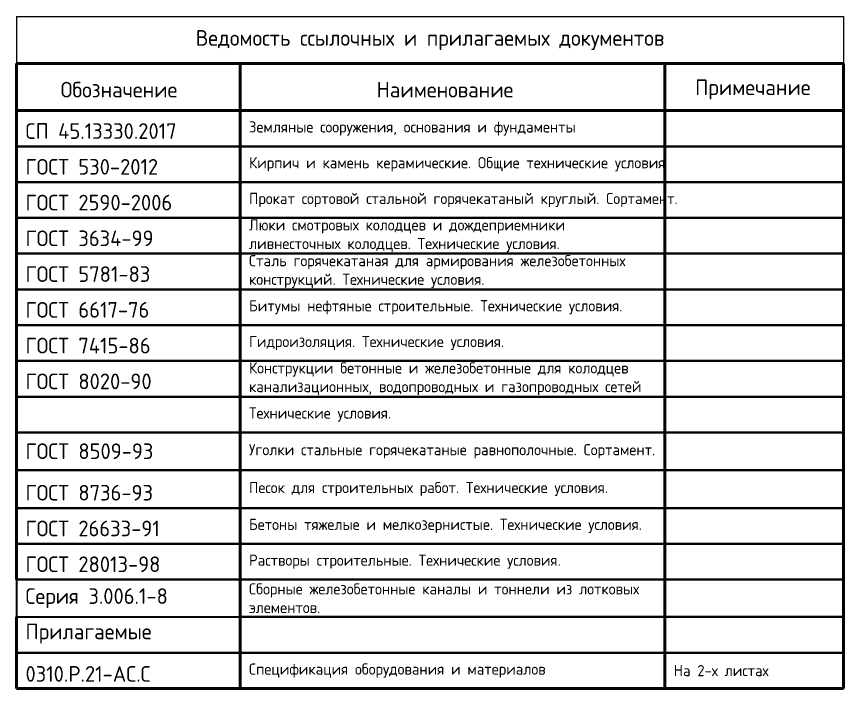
# Model space of a CAD drawing. Header units: millimetres. Extents: x 1601 to 14530, y 1157 to 12625.
# Drawn here: x 1600.8 to 1785.8, y 1861.5 to 2011.9 of the extents above; entities that cross this region are included whole.
import ezdxf

# ---------------------------------------------------------------- set-up
doc = ezdxf.new("R2010")
doc.units = ezdxf.units.MM
doc.layers.add('таблица', color=250, linetype='Continuous', lineweight=35)
doc.styles.add('GOST', font='GOST Common.ttf')

# ---------------------------------------------------------------- blocks, each defined once
blk = doc.blocks.new('*T9')
at = {"layer": 'Defpoints', "color": 8, "linetype": 'ByBlock', "lineweight": 0, "transparency": 16777216}
for p, q in [((0, 0), (185, 0)), ((0, 0), (0, -10.52)), ((185, 0), (185, -10.52))]:
    blk.add_line(p, q, dxfattribs=at)
at = {"layer": 'таблица', "lineweight": 50, "transparency": 16777216}
for p, q in [((0, -10.52), (185, -10.52)), ((0, -10.52), (0, -125.95)), ((50, -10.52), (50, -125.95)), ((145, -10.52), (145, -150.32)), ((185, -10.52), (185, -150.32)), ((0, -21.04), (185, -21.04)), ((0, -134.32), (0, -150.32)), ((50, -134.32), (50, -150.32)), ((0, -150.32), (185, -150.32))]:
    blk.add_line(p, q, dxfattribs=at)
at = {"layer": 'таблица', "transparency": 16777216}
for p, q in [((0, -29.04), (185, -29.04)), ((0, -37.04), (185, -37.04)), ((0, -45.04), (185, -45.04)), ((0, -53.04), (185, -53.04)), ((0, -61.04), (185, -61.04)), ((0, -69.04), (185, -69.04)), ((0, -77.04), (185, -77.04)), ((0, -85.04), (185, -85.04)), ((0, -93.04), (185, -93.04)), ((0, -101.45), (185, -101.45)), ((0, -109.95), (185, -109.95)), ((0, -117.95), (185, -117.95)), ((0, -125.95), (185, -125.95)), ((50, -134.32), (185, -134.32)), ((0, -142.32), (185, -142.32))]:
    blk.add_line(p, q, dxfattribs=at)
at = {"layer": 'таблица', "lineweight": 30, "transparency": 16777216}
blk.add_line((0, -125.95), (0, -134.32), dxfattribs=at)
at = {"layer": 'таблица', "color": 0, "lineweight": 50, "transparency": 16777216}
blk.add_line((50, -125.95), (50, -134.32), dxfattribs=at)
at = {"layer": 'таблица', "color": 0, "lineweight": 30, "transparency": 16777216}
blk.add_line((0, -134.32), (50, -134.32), dxfattribs=at)
at = {"layer": 'таблица', "color": 0, "transparency": 16777216, "style": 'GOST'}
for s, insert, char_height, width, attachment_point in [('Ведомость ссылочных и прилагаемых документов', (92.5, -5.26), 3.5, 165.2308, 5), ('Обозначение', (9.88, -18.11), 3.5, 30.2308, 7), ('Наименование', (80.55, -18.11), 3.5, 33.9077, 7), ('Примечание', (151.81, -18.53), 3.5, 26.3794, 7), ('СП 45.13330.2017', (2, -27.37), 3.5, 46, 7), ('Земляные сооружения, основания и фундаменты', (52, -25.04), 2.5, 91, 4), ('Кирпич и камень керамические. Общие технические условия', (52, -33.04), 2.5, 91, 4), ('ГОСТ 530-2012', (2, -35.37), 3.5, 46, 7), ('ГОСТ 2590-2006', (2, -43.37), 3.5, 46, 7), ('Прокат сортовой стальной горячекатаный круглый. Сортамент. ', (52, -41.04), 2.5, 91, 4), ('Люки смотровых колодцев и дождеприемники ливнесточных колодцев. Технические условия.', (52, -49.04), 2.5, 91, 4), ('ГОСТ 3634-99', (2, -51.37), 3.5, 46, 7), ('Сталь горячекатаная для армирования железобетонных конструкций. Технические условия.', (52, -57.04), 2.5, 91, 4), ('ГОСТ 5781-83', (2, -59.37), 3.5, 46, 7), ('ГОСТ 6617-76', (2, -67.37), 3.5, 46, 7), ('Битумы нефтяные строительные. Технические условия.', (52, -65.04), 2.5, 91, 4), ('ГОСТ 7415-86', (2, -75.37), 3.5, 46, 7), ('Гидроизоляция. Технические условия.', (52, -73.04), 2.5, 91, 4), ('Конструкции бетонные и железобетонные для колодцев канализационных, водопроводных и газопроводных сетей', (52, -81.04), 2.5, 91, 4), ('ГОСТ 8020-90', (2, -83.37), 3.5, 46, 7), ('Технические условия.', (52, -89.04), 2.5, 91, 4), ('ГОСТ 8509-93', (2, -97.24), 3.5, 46, 4), ('Уголки стальные горячекатаные равнополочные. Сортамент.', (52, -97.24), 2.5, 91, 4), ('ГОСТ 8736-93', (2, -108.28), 3.5, 46, 7), ('Песок для строительных работ. Технические условия.', (52, -105.7), 2.5, 91, 4), ('ГОСТ 26633-91', (2, -116.28), 3.5, 46, 7), ('Бетоны тяжелые и мелкозернистые. Технические условия.', (52, -113.95), 2.5, 91, 4), ('ГОСТ 28013-98', (2, -124.28), 3.5, 46, 7), ('Растворы строительные. Технические условия.', (52, -121.95), 2.5, 91, 4), ('Сборные железобетонные каналы и тоннели из лотковых элементов.', (52, -130.13), 2.5, 91, 4), ('Прилагаемые', (2, -135.82), 3.5, 46, 1), ('0310.Р.21-АС.С', (2, -148.82), 3.5, 46, 7), ('Спецификация оборудования и материалов', (52, -146.32), 2.5, 91, 4), ('На 2-х листах', (147, -146.32), 2.5, 36, 4)]:
    blk.add_mtext(s, dxfattribs=dict(at, insert=insert, char_height=char_height, width=width, attachment_point=attachment_point))
at = {"layer": 'таблица', "color": 7, "transparency": 16777216, "insert": (2, -130.13), "char_height": 3.5, "width": 46, "attachment_point": 4, "style": 'GOST'}
blk.add_mtext('Серия 3.006.1-8', dxfattribs=at)

msp = doc.modelspace()

# ---------------------------------------------------------------- block references
msp.add_blockref('*T9', (1600.7603, 2011.8611))

doc.saveas('drawing.dxf')
